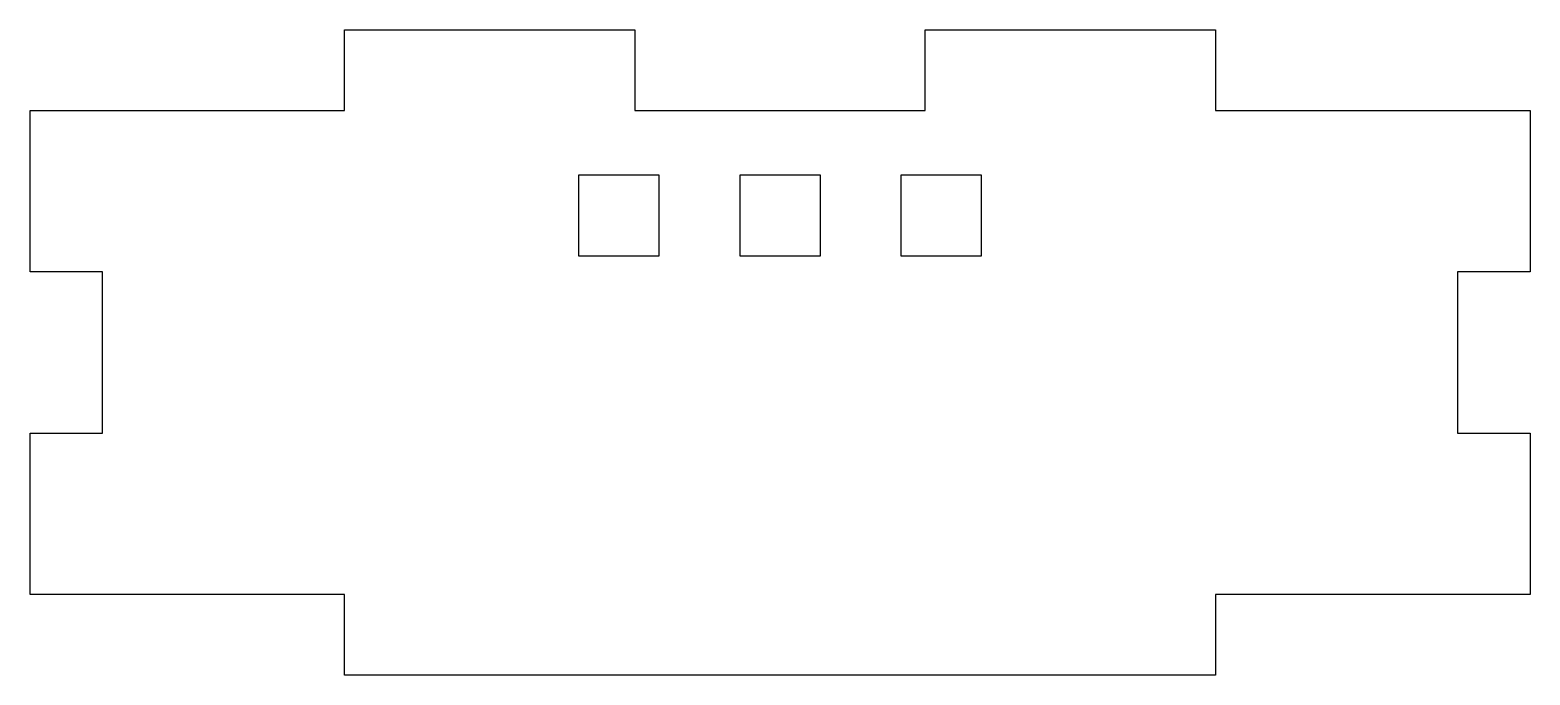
# Model space of a CAD drawing. Header units: millimetres. Extents: x -46.5 to 46.5, y 2 to 42.
import ezdxf

# ---------------------------------------------------------------- set-up
doc = ezdxf.new("R2010")
doc.units = ezdxf.units.MM
doc.layers.get('0').update_dxf_attribs({"linetype": 'CONTINUOUS'})

msp = doc.modelspace()

# ---------------------------------------------------------------- linework, layer by layer
for points in [[(-46.5, 7), (-46.5, 17), (-42, 17), (-42, 27), (-46.5, 27), (-46.5, 37), (-27, 37), (-27, 42), (-9, 42), (-9, 37), (9, 37), (9, 42), (27, 42), (27, 37), (46.5, 37), (46.5, 27), (42, 27), (42, 17), (46.5, 17), (46.5, 7), (27, 7), (27, 2), (-27, 2), (-27, 7)], [(-7.499, 33), (-12.499, 33), (-12.499, 28), (-7.499, 28)], [(2.501, 28), (2.501, 33), (-2.499, 33), (-2.499, 28)], [(7.501, 28), (12.501, 28), (12.501, 33), (7.501, 33)]]:
    msp.add_lwpolyline(points, close=True)

doc.saveas('drawing.dxf')
